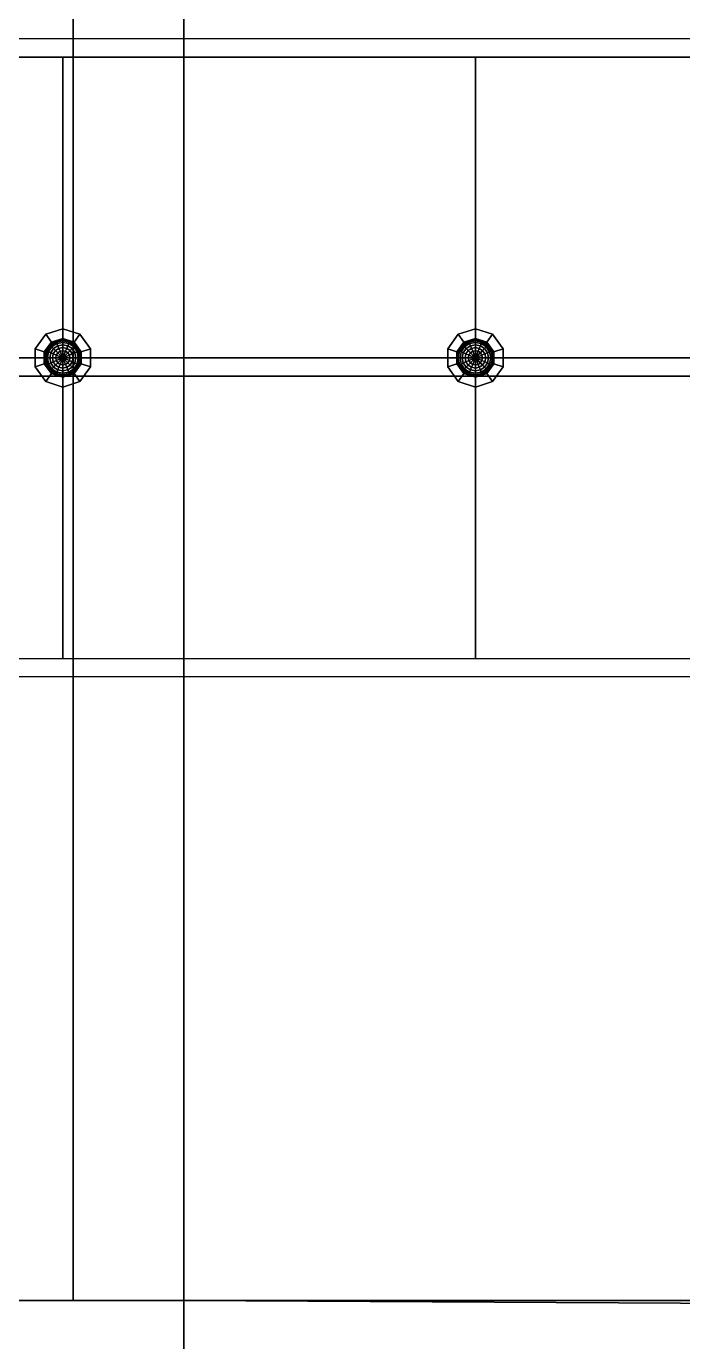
# Model space of a CAD drawing. Header units: millimetres. Extents: x 116.8 to 135.8, y -35.1 to -13.1.
# Drawn here: x 123.717 to 125.492, y -23.251 to -19.694 of the extents above; entities that cross this region are included whole.
import ezdxf

# ---------------------------------------------------------------- set-up
doc = ezdxf.new("R2010")
doc.units = ezdxf.units.MM
for name, color, linetype in [('controsoffitto', 41, 'Continuous'), ('copertura', 252, 'Continuous'), ('cromato', 251, 'Continuous'), ('lampada', 2, 'Continuous'), ('pavimento', 253, 'Continuous'), ('soffitto', 41, 'Continuous')]:
    doc.layers.add(name, color=color, linetype=linetype)

msp = doc.modelspace()

# ---------------------------------------------------------------- linework, layer by layer
at = {"layer": 'controsoffitto'}
for points in [[(122.6496, -19.7281, 5.7), (122.6996, -19.7781, 5.6), (127.1627, -19.7781, 5.6), (127.2127, -19.7281, 5.7)], [(123.8154, -19.7781, 5.6), (122.6996, -19.7781, 5.6), (122.6996, -20.5907, 5.6), (123.8154, -20.5907, 5.6)], [(124.9312, -19.7781, 5.6), (123.8154, -19.7781, 5.6), (123.8154, -20.5907, 5.6), (124.9312, -20.5907, 5.6)], [(126.0469, -19.7781, 5.6), (124.9312, -19.7781, 5.6), (124.9312, -20.5907, 5.6), (126.0469, -20.5907, 5.6)], [(123.8154, -20.5907, 5.6), (122.6996, -20.5907, 5.6), (122.6996, -21.4034, 5.6), (123.8154, -21.4034, 5.6)], [(124.9312, -20.5907, 5.6), (123.8154, -20.5907, 5.6), (123.8154, -21.4034, 5.6), (124.9312, -21.4034, 5.6)], [(126.0469, -20.5907, 5.6), (124.9312, -20.5907, 5.6), (124.9312, -21.4034, 5.6), (126.0469, -21.4034, 5.6)], [(122.6496, -21.4534, 5.7), (122.6996, -21.4034, 5.6), (127.1627, -21.4034, 5.6), (127.2127, -21.4534, 5.7)]]:
    msp.add_3dface(points, dxfattribs=at)
at = {"layer": 'copertura'}
for points in [[(128.543, -20.6399, 6.3), (123.693, -20.6399, 6.3), (123.693, -18.1399, 6.3), (128.543, -18.1399, 6.3)], [(128.543, -23.1399, 6.3), (123.693, -23.1399, 6.3), (123.693, -20.6399, 6.3), (128.543, -20.6399, 6.3)], [(123.843, -23.1399, 5.7), (119.143, -23.1399, 5.7), (118.843, -23.1399, 6.3), (123.693, -23.1399, 6.3)], [(126.343, -25.6399, 6.3), (118.843, -25.6399, 6.3), (118.843, -23.1399, 6.3), (126.343, -23.1399, 6.3)], [(118.843, -23.1399, 5.7), (126.343, -23.1399, 5.7), (126.343, -23.1399, 6.3), (118.843, -23.1399, 6.3)], [(128.543, -23.1399, 5.7), (123.843, -23.1399, 5.7), (123.693, -23.1399, 6.3), (128.543, -23.1399, 6.3)]]:
    msp.add_3dface(points, dxfattribs=at)
at = {"layer": 'cromato'}
for points in [[(123.8154, -20.5382, 5.6), (123.8154, -20.5119, 5.6), (123.7691, -20.527, 5.6), (123.7845, -20.5482, 5.6)], [(123.7845, -20.5482, 5.575), (123.7691, -20.527, 5.575), (123.8154, -20.5119, 5.575), (123.8154, -20.5382, 5.575)], [(123.7691, -20.527, 5.6), (123.8154, -20.5119, 5.6), (123.8154, -20.5119, 5.575), (123.7691, -20.527, 5.575)], [(123.8463, -20.5482, 5.6), (123.8618, -20.527, 5.6), (123.8154, -20.5119, 5.6), (123.8154, -20.5382, 5.6)], [(123.8154, -20.5382, 5.575), (123.8154, -20.5119, 5.575), (123.8618, -20.527, 5.575), (123.8463, -20.5482, 5.575)], [(123.8154, -20.5119, 5.6), (123.8618, -20.527, 5.6), (123.8618, -20.527, 5.575), (123.8154, -20.5119, 5.575)], [(123.8154, -20.5119, 5.6), (123.8154, -20.5382, 5.6), (123.8154, -20.5382, 5.575), (123.8154, -20.5119, 5.575)], [(124.9312, -20.5382, 5.6), (124.9312, -20.5119, 5.6), (124.8848, -20.527, 5.6), (124.9003, -20.5482, 5.6)], [(124.9003, -20.5482, 5.575), (124.8848, -20.527, 5.575), (124.9312, -20.5119, 5.575), (124.9312, -20.5382, 5.575)], [(124.8848, -20.527, 5.6), (124.9312, -20.5119, 5.6), (124.9312, -20.5119, 5.575), (124.8848, -20.527, 5.575)], [(124.9621, -20.5482, 5.6), (124.9775, -20.527, 5.6), (124.9312, -20.5119, 5.6), (124.9312, -20.5382, 5.6)], [(124.9312, -20.5382, 5.575), (124.9312, -20.5119, 5.575), (124.9775, -20.527, 5.575), (124.9621, -20.5482, 5.575)], [(124.9312, -20.5119, 5.6), (124.9775, -20.527, 5.6), (124.9775, -20.527, 5.575), (124.9312, -20.5119, 5.575)], [(124.9312, -20.5119, 5.6), (124.9312, -20.5382, 5.6), (124.9312, -20.5382, 5.575), (124.9312, -20.5119, 5.575)], [(123.7845, -20.5482, 5.6), (123.7691, -20.527, 5.6), (123.7404, -20.5664, 5.6), (123.7654, -20.5745, 5.6)], [(123.7654, -20.5745, 5.575), (123.7404, -20.5664, 5.575), (123.7691, -20.527, 5.575), (123.7845, -20.5482, 5.575)], [(123.7404, -20.5664, 5.6), (123.7691, -20.527, 5.6), (123.7691, -20.527, 5.575), (123.7404, -20.5664, 5.575)], [(123.7845, -20.5482, 5.575), (123.7654, -20.5745, 5.575), (123.7654, -20.5745, 5.6), (123.7845, -20.5482, 5.6)], [(123.7691, -20.527, 5.6), (123.7845, -20.5482, 5.6), (123.7845, -20.5482, 5.575), (123.7691, -20.527, 5.575)], [(123.8154, -20.5382, 5.575), (123.7845, -20.5482, 5.575), (123.7845, -20.5482, 5.6), (123.8154, -20.5382, 5.6)], [(123.8463, -20.5482, 5.575), (123.8154, -20.5382, 5.575), (123.8154, -20.5382, 5.6), (123.8463, -20.5482, 5.6)], [(123.8654, -20.5745, 5.6), (123.8904, -20.5664, 5.6), (123.8618, -20.527, 5.6), (123.8463, -20.5482, 5.6)], [(123.8463, -20.5482, 5.575), (123.8618, -20.527, 5.575), (123.8904, -20.5664, 5.575), (123.8654, -20.5745, 5.575)], [(123.8463, -20.5482, 5.6), (123.8618, -20.527, 5.6), (123.8618, -20.527, 5.575), (123.8463, -20.5482, 5.575)], [(123.8654, -20.5745, 5.575), (123.8463, -20.5482, 5.575), (123.8463, -20.5482, 5.6), (123.8654, -20.5745, 5.6)], [(123.8618, -20.527, 5.6), (123.8904, -20.5664, 5.6), (123.8904, -20.5664, 5.575), (123.8618, -20.527, 5.575)], [(124.9003, -20.5482, 5.6), (124.8848, -20.527, 5.6), (124.8562, -20.5664, 5.6), (124.8812, -20.5745, 5.6)], [(124.8812, -20.5745, 5.575), (124.8562, -20.5664, 5.575), (124.8848, -20.527, 5.575), (124.9003, -20.5482, 5.575)], [(124.8562, -20.5664, 5.6), (124.8848, -20.527, 5.6), (124.8848, -20.527, 5.575), (124.8562, -20.5664, 5.575)], [(124.9003, -20.5482, 5.575), (124.8812, -20.5745, 5.575), (124.8812, -20.5745, 5.6), (124.9003, -20.5482, 5.6)], [(124.8848, -20.527, 5.6), (124.9003, -20.5482, 5.6), (124.9003, -20.5482, 5.575), (124.8848, -20.527, 5.575)], [(124.9312, -20.5382, 5.575), (124.9003, -20.5482, 5.575), (124.9003, -20.5482, 5.6), (124.9312, -20.5382, 5.6)], [(124.9621, -20.5482, 5.575), (124.9312, -20.5382, 5.575), (124.9312, -20.5382, 5.6), (124.9621, -20.5482, 5.6)], [(124.9812, -20.5745, 5.6), (125.0062, -20.5664, 5.6), (124.9775, -20.527, 5.6), (124.9621, -20.5482, 5.6)], [(124.9621, -20.5482, 5.575), (124.9775, -20.527, 5.575), (125.0062, -20.5664, 5.575), (124.9812, -20.5745, 5.575)], [(124.9621, -20.5482, 5.6), (124.9775, -20.527, 5.6), (124.9775, -20.527, 5.575), (124.9621, -20.5482, 5.575)], [(124.9812, -20.5745, 5.575), (124.9621, -20.5482, 5.575), (124.9621, -20.5482, 5.6), (124.9812, -20.5745, 5.6)], [(124.9775, -20.527, 5.6), (125.0062, -20.5664, 5.6), (125.0062, -20.5664, 5.575), (124.9775, -20.527, 5.575)], [(123.7654, -20.607, 5.6), (123.7404, -20.6151, 5.6), (123.7404, -20.5664, 5.6), (123.7654, -20.5745, 5.6)], [(123.7654, -20.5745, 5.575), (123.7404, -20.5664, 5.575), (123.7404, -20.6151, 5.575), (123.7654, -20.607, 5.575)], [(123.7654, -20.5745, 5.6), (123.7404, -20.5664, 5.6), (123.7404, -20.5664, 5.575), (123.7654, -20.5745, 5.575)], [(123.7404, -20.5664, 5.6), (123.7404, -20.6151, 5.6), (123.7404, -20.6151, 5.575), (123.7404, -20.5664, 5.575)], [(123.7654, -20.607, 5.575), (123.7654, -20.5745, 5.575), (123.7654, -20.5745, 5.6), (123.7654, -20.607, 5.6)], [(123.8654, -20.607, 5.6), (123.8904, -20.6151, 5.6), (123.8904, -20.5664, 5.6), (123.8654, -20.5745, 5.6)], [(123.8654, -20.5745, 5.575), (123.8904, -20.5664, 5.575), (123.8904, -20.6151, 5.575), (123.8654, -20.607, 5.575)], [(123.8904, -20.5664, 5.6), (123.8654, -20.5745, 5.6), (123.8654, -20.5745, 5.575), (123.8904, -20.5664, 5.575)], [(123.8654, -20.607, 5.575), (123.8654, -20.5745, 5.575), (123.8654, -20.5745, 5.6), (123.8654, -20.607, 5.6)], [(123.8904, -20.5664, 5.6), (123.8904, -20.6151, 5.6), (123.8904, -20.6151, 5.575), (123.8904, -20.5664, 5.575)], [(124.8812, -20.607, 5.6), (124.8562, -20.6151, 5.6), (124.8562, -20.5664, 5.6), (124.8812, -20.5745, 5.6)], [(124.8812, -20.5745, 5.575), (124.8562, -20.5664, 5.575), (124.8562, -20.6151, 5.575), (124.8812, -20.607, 5.575)], [(124.8812, -20.5745, 5.6), (124.8562, -20.5664, 5.6), (124.8562, -20.5664, 5.575), (124.8812, -20.5745, 5.575)], [(124.8562, -20.5664, 5.6), (124.8562, -20.6151, 5.6), (124.8562, -20.6151, 5.575), (124.8562, -20.5664, 5.575)], [(124.8812, -20.607, 5.575), (124.8812, -20.5745, 5.575), (124.8812, -20.5745, 5.6), (124.8812, -20.607, 5.6)], [(124.9812, -20.607, 5.6), (125.0062, -20.6151, 5.6), (125.0062, -20.5664, 5.6), (124.9812, -20.5745, 5.6)], [(124.9812, -20.5745, 5.575), (125.0062, -20.5664, 5.575), (125.0062, -20.6151, 5.575), (124.9812, -20.607, 5.575)], [(125.0062, -20.5664, 5.6), (124.9812, -20.5745, 5.6), (124.9812, -20.5745, 5.575), (125.0062, -20.5664, 5.575)], [(124.9812, -20.607, 5.575), (124.9812, -20.5745, 5.575), (124.9812, -20.5745, 5.6), (124.9812, -20.607, 5.6)], [(125.0062, -20.5664, 5.6), (125.0062, -20.6151, 5.6), (125.0062, -20.6151, 5.575), (125.0062, -20.5664, 5.575)], [(123.7845, -20.6333, 5.6), (123.7691, -20.6546, 5.6), (123.7404, -20.6151, 5.6), (123.7654, -20.607, 5.6)], [(123.7654, -20.607, 5.575), (123.7404, -20.6151, 5.575), (123.7691, -20.6546, 5.575), (123.7845, -20.6333, 5.575)], [(123.7654, -20.607, 5.6), (123.7404, -20.6151, 5.6), (123.7404, -20.6151, 5.575), (123.7654, -20.607, 5.575)], [(123.7404, -20.6151, 5.6), (123.7691, -20.6546, 5.6), (123.7691, -20.6546, 5.575), (123.7404, -20.6151, 5.575)], [(123.7845, -20.6333, 5.575), (123.7654, -20.607, 5.575), (123.7654, -20.607, 5.6), (123.7845, -20.6333, 5.6)], [(123.8654, -20.607, 5.6), (123.8904, -20.6151, 5.6), (123.8618, -20.6546, 5.6), (123.8463, -20.6333, 5.6)], [(123.8463, -20.6333, 5.575), (123.8618, -20.6546, 5.575), (123.8904, -20.6151, 5.575), (123.8654, -20.607, 5.575)], [(123.8654, -20.607, 5.575), (123.8463, -20.6333, 5.575), (123.8463, -20.6333, 5.6), (123.8654, -20.607, 5.6)], [(123.8618, -20.6546, 5.6), (123.8904, -20.6151, 5.6), (123.8904, -20.6151, 5.575), (123.8618, -20.6546, 5.575)], [(123.8904, -20.6151, 5.6), (123.8654, -20.607, 5.6), (123.8654, -20.607, 5.575), (123.8904, -20.6151, 5.575)], [(124.9003, -20.6333, 5.6), (124.8848, -20.6546, 5.6), (124.8562, -20.6151, 5.6), (124.8812, -20.607, 5.6)], [(124.8812, -20.607, 5.575), (124.8562, -20.6151, 5.575), (124.8848, -20.6546, 5.575), (124.9003, -20.6333, 5.575)], [(124.8812, -20.607, 5.6), (124.8562, -20.6151, 5.6), (124.8562, -20.6151, 5.575), (124.8812, -20.607, 5.575)], [(124.8562, -20.6151, 5.6), (124.8848, -20.6546, 5.6), (124.8848, -20.6546, 5.575), (124.8562, -20.6151, 5.575)], [(124.9003, -20.6333, 5.575), (124.8812, -20.607, 5.575), (124.8812, -20.607, 5.6), (124.9003, -20.6333, 5.6)], [(124.9812, -20.607, 5.6), (125.0062, -20.6151, 5.6), (124.9775, -20.6546, 5.6), (124.9621, -20.6333, 5.6)], [(124.9621, -20.6333, 5.575), (124.9775, -20.6546, 5.575), (125.0062, -20.6151, 5.575), (124.9812, -20.607, 5.575)], [(124.9812, -20.607, 5.575), (124.9621, -20.6333, 5.575), (124.9621, -20.6333, 5.6), (124.9812, -20.607, 5.6)], [(124.9775, -20.6546, 5.6), (125.0062, -20.6151, 5.6), (125.0062, -20.6151, 5.575), (124.9775, -20.6546, 5.575)], [(125.0062, -20.6151, 5.6), (124.9812, -20.607, 5.6), (124.9812, -20.607, 5.575), (125.0062, -20.6151, 5.575)], [(123.8154, -20.6434, 5.6), (123.8154, -20.6696, 5.6), (123.7691, -20.6546, 5.6), (123.7845, -20.6333, 5.6)], [(123.7845, -20.6333, 5.575), (123.7691, -20.6546, 5.575), (123.8154, -20.6696, 5.575), (123.8154, -20.6434, 5.575)], [(123.7845, -20.6333, 5.6), (123.7691, -20.6546, 5.6), (123.7691, -20.6546, 5.575), (123.7845, -20.6333, 5.575)], [(123.7691, -20.6546, 5.6), (123.8154, -20.6696, 5.6), (123.8154, -20.6696, 5.575), (123.7691, -20.6546, 5.575)], [(123.8154, -20.6434, 5.575), (123.7845, -20.6333, 5.575), (123.7845, -20.6333, 5.6), (123.8154, -20.6434, 5.6)], [(123.8463, -20.6333, 5.6), (123.8618, -20.6546, 5.6), (123.8154, -20.6696, 5.6), (123.8154, -20.6434, 5.6)], [(123.8154, -20.6434, 5.575), (123.8154, -20.6696, 5.575), (123.8618, -20.6546, 5.575), (123.8463, -20.6333, 5.575)], [(123.8463, -20.6333, 5.575), (123.8154, -20.6434, 5.575), (123.8154, -20.6434, 5.6), (123.8463, -20.6333, 5.6)], [(123.8154, -20.6696, 5.6), (123.8154, -20.6434, 5.6), (123.8154, -20.6434, 5.575), (123.8154, -20.6696, 5.575)], [(123.8154, -20.6434, 5.6), (123.8154, -20.6696, 5.6), (123.8154, -20.6696, 5.575), (123.8154, -20.6434, 5.575)], [(123.8154, -20.6696, 5.6), (123.8618, -20.6546, 5.6), (123.8618, -20.6546, 5.575), (123.8154, -20.6696, 5.575)], [(123.8463, -20.6333, 5.6), (123.8618, -20.6546, 5.6), (123.8618, -20.6546, 5.575), (123.8463, -20.6333, 5.575)], [(124.9312, -20.6434, 5.6), (124.9312, -20.6696, 5.6), (124.8848, -20.6546, 5.6), (124.9003, -20.6333, 5.6)], [(124.9003, -20.6333, 5.575), (124.8848, -20.6546, 5.575), (124.9312, -20.6696, 5.575), (124.9312, -20.6434, 5.575)], [(124.9003, -20.6333, 5.6), (124.8848, -20.6546, 5.6), (124.8848, -20.6546, 5.575), (124.9003, -20.6333, 5.575)], [(124.8848, -20.6546, 5.6), (124.9312, -20.6696, 5.6), (124.9312, -20.6696, 5.575), (124.8848, -20.6546, 5.575)], [(124.9312, -20.6434, 5.575), (124.9003, -20.6333, 5.575), (124.9003, -20.6333, 5.6), (124.9312, -20.6434, 5.6)], [(124.9621, -20.6333, 5.6), (124.9775, -20.6546, 5.6), (124.9312, -20.6696, 5.6), (124.9312, -20.6434, 5.6)], [(124.9312, -20.6434, 5.575), (124.9312, -20.6696, 5.575), (124.9775, -20.6546, 5.575), (124.9621, -20.6333, 5.575)], [(124.9621, -20.6333, 5.575), (124.9312, -20.6434, 5.575), (124.9312, -20.6434, 5.6), (124.9621, -20.6333, 5.6)], [(124.9312, -20.6434, 5.6), (124.9312, -20.6696, 5.6), (124.9312, -20.6696, 5.575), (124.9312, -20.6434, 5.575)], [(124.9312, -20.6696, 5.6), (124.9775, -20.6546, 5.6), (124.9775, -20.6546, 5.575), (124.9312, -20.6696, 5.575)], [(124.9621, -20.6333, 5.6), (124.9775, -20.6546, 5.6), (124.9775, -20.6546, 5.575), (124.9621, -20.6333, 5.575)]]:
    msp.add_3dface(points, dxfattribs=at)
at = {"layer": 'lampada'}
for points in [[(123.7701, -20.572, 5.5652), (123.7807, -20.5561, 5.5652), (123.7801, -20.5554, 5.575), (123.7692, -20.5716, 5.575)], [(123.7727, -20.5731, 5.5559), (123.7827, -20.5581, 5.5559), (123.7807, -20.5561, 5.5652), (123.7701, -20.572, 5.5652)], [(123.777, -20.5749, 5.5472), (123.786, -20.5614, 5.5472), (123.7827, -20.5581, 5.5559), (123.7727, -20.5731, 5.5559)], [(123.7807, -20.5561, 5.5652), (123.7966, -20.5455, 5.5652), (123.7963, -20.5446, 5.575), (123.7801, -20.5554, 5.575)], [(123.7827, -20.5581, 5.5559), (123.7977, -20.5481, 5.5559), (123.7966, -20.5455, 5.5652), (123.7807, -20.5561, 5.5652)], [(123.786, -20.5614, 5.5472), (123.7995, -20.5524, 5.5472), (123.7977, -20.5481, 5.5559), (123.7827, -20.5581, 5.5559)], [(123.7904, -20.5658, 5.5396), (123.8019, -20.5581, 5.5396), (123.7995, -20.5524, 5.5472), (123.786, -20.5614, 5.5472)], [(123.7958, -20.5711, 5.5334), (123.8048, -20.5651, 5.5334), (123.8019, -20.5581, 5.5396), (123.7904, -20.5658, 5.5396)], [(123.7966, -20.5455, 5.5652), (123.8154, -20.5417, 5.5652), (123.8154, -20.5408, 5.575), (123.7963, -20.5446, 5.575)], [(123.7977, -20.5481, 5.5559), (123.8154, -20.5446, 5.5559), (123.8154, -20.5417, 5.5652), (123.7966, -20.5455, 5.5652)], [(123.7995, -20.5524, 5.5472), (123.8154, -20.5492, 5.5472), (123.8154, -20.5446, 5.5559), (123.7977, -20.5481, 5.5559)], [(123.8019, -20.5581, 5.5396), (123.8154, -20.5554, 5.5396), (123.8154, -20.5492, 5.5472), (123.7995, -20.5524, 5.5472)], [(123.8048, -20.5651, 5.5334), (123.8154, -20.563, 5.5334), (123.8154, -20.5554, 5.5396), (123.8019, -20.5581, 5.5396)], [(123.8154, -20.5417, 5.5652), (123.8342, -20.5455, 5.5652), (123.8345, -20.5446, 5.575), (123.8154, -20.5408, 5.575)], [(123.8154, -20.5446, 5.5559), (123.8331, -20.5481, 5.5559), (123.8342, -20.5455, 5.5652), (123.8154, -20.5417, 5.5652)], [(123.8154, -20.5492, 5.5472), (123.8313, -20.5524, 5.5472), (123.8331, -20.5481, 5.5559), (123.8154, -20.5446, 5.5559)], [(123.8154, -20.5554, 5.5396), (123.8289, -20.5581, 5.5396), (123.8313, -20.5524, 5.5472), (123.8154, -20.5492, 5.5472)], [(123.8154, -20.563, 5.5334), (123.826, -20.5651, 5.5334), (123.8289, -20.5581, 5.5396), (123.8154, -20.5554, 5.5396)], [(123.826, -20.5651, 5.5334), (123.8351, -20.5711, 5.5334), (123.8404, -20.5658, 5.5396), (123.8289, -20.5581, 5.5396)], [(123.8289, -20.5581, 5.5396), (123.8404, -20.5658, 5.5396), (123.8448, -20.5614, 5.5472), (123.8313, -20.5524, 5.5472)], [(123.8313, -20.5524, 5.5472), (123.8448, -20.5614, 5.5472), (123.8481, -20.5581, 5.5559), (123.8331, -20.5481, 5.5559)], [(123.8331, -20.5481, 5.5559), (123.8481, -20.5581, 5.5559), (123.8501, -20.5561, 5.5652), (123.8342, -20.5455, 5.5652)], [(123.8342, -20.5455, 5.5652), (123.8501, -20.5561, 5.5652), (123.8508, -20.5554, 5.575), (123.8345, -20.5446, 5.575)], [(123.8448, -20.5614, 5.5472), (123.8538, -20.5749, 5.5472), (123.8581, -20.5731, 5.5559), (123.8481, -20.5581, 5.5559)], [(123.8481, -20.5581, 5.5559), (123.8581, -20.5731, 5.5559), (123.8607, -20.572, 5.5652), (123.8501, -20.5561, 5.5652)], [(123.8501, -20.5561, 5.5652), (123.8607, -20.572, 5.5652), (123.8616, -20.5716, 5.575), (123.8508, -20.5554, 5.575)], [(124.8859, -20.572, 5.5652), (124.8965, -20.5561, 5.5652), (124.8958, -20.5554, 5.575), (124.885, -20.5716, 5.575)], [(124.8885, -20.5731, 5.5559), (124.8985, -20.5581, 5.5559), (124.8965, -20.5561, 5.5652), (124.8859, -20.572, 5.5652)], [(124.8928, -20.5749, 5.5472), (124.9018, -20.5614, 5.5472), (124.8985, -20.5581, 5.5559), (124.8885, -20.5731, 5.5559)], [(124.8965, -20.5561, 5.5652), (124.9124, -20.5455, 5.5652), (124.912, -20.5446, 5.575), (124.8958, -20.5554, 5.575)], [(124.8985, -20.5581, 5.5559), (124.9135, -20.5481, 5.5559), (124.9124, -20.5455, 5.5652), (124.8965, -20.5561, 5.5652)], [(124.9018, -20.5614, 5.5472), (124.9153, -20.5524, 5.5472), (124.9135, -20.5481, 5.5559), (124.8985, -20.5581, 5.5559)], [(124.9062, -20.5658, 5.5396), (124.9177, -20.5581, 5.5396), (124.9153, -20.5524, 5.5472), (124.9018, -20.5614, 5.5472)], [(124.9115, -20.5711, 5.5334), (124.9206, -20.5651, 5.5334), (124.9177, -20.5581, 5.5396), (124.9062, -20.5658, 5.5396)], [(124.9124, -20.5455, 5.5652), (124.9312, -20.5417, 5.5652), (124.9312, -20.5408, 5.575), (124.912, -20.5446, 5.575)], [(124.9135, -20.5481, 5.5559), (124.9312, -20.5446, 5.5559), (124.9312, -20.5417, 5.5652), (124.9124, -20.5455, 5.5652)], [(124.9153, -20.5524, 5.5472), (124.9312, -20.5492, 5.5472), (124.9312, -20.5446, 5.5559), (124.9135, -20.5481, 5.5559)], [(124.9177, -20.5581, 5.5396), (124.9312, -20.5554, 5.5396), (124.9312, -20.5492, 5.5472), (124.9153, -20.5524, 5.5472)], [(124.9206, -20.5651, 5.5334), (124.9312, -20.563, 5.5334), (124.9312, -20.5554, 5.5396), (124.9177, -20.5581, 5.5396)], [(124.9312, -20.5417, 5.5652), (124.9499, -20.5455, 5.5652), (124.9503, -20.5446, 5.575), (124.9312, -20.5408, 5.575)], [(124.9312, -20.5446, 5.5559), (124.9489, -20.5481, 5.5559), (124.9499, -20.5455, 5.5652), (124.9312, -20.5417, 5.5652)], [(124.9312, -20.5492, 5.5472), (124.9471, -20.5524, 5.5472), (124.9489, -20.5481, 5.5559), (124.9312, -20.5446, 5.5559)], [(124.9312, -20.5554, 5.5396), (124.9447, -20.5581, 5.5396), (124.9471, -20.5524, 5.5472), (124.9312, -20.5492, 5.5472)], [(124.9312, -20.563, 5.5334), (124.9418, -20.5651, 5.5334), (124.9447, -20.5581, 5.5396), (124.9312, -20.5554, 5.5396)], [(124.9418, -20.5651, 5.5334), (124.9508, -20.5711, 5.5334), (124.9562, -20.5658, 5.5396), (124.9447, -20.5581, 5.5396)], [(124.9447, -20.5581, 5.5396), (124.9562, -20.5658, 5.5396), (124.9606, -20.5614, 5.5472), (124.9471, -20.5524, 5.5472)], [(124.9471, -20.5524, 5.5472), (124.9606, -20.5614, 5.5472), (124.9638, -20.5581, 5.5559), (124.9489, -20.5481, 5.5559)], [(124.9489, -20.5481, 5.5559), (124.9638, -20.5581, 5.5559), (124.9659, -20.5561, 5.5652), (124.9499, -20.5455, 5.5652)], [(124.9499, -20.5455, 5.5652), (124.9659, -20.5561, 5.5652), (124.9665, -20.5554, 5.575), (124.9503, -20.5446, 5.575)], [(124.9606, -20.5614, 5.5472), (124.9696, -20.5749, 5.5472), (124.9739, -20.5731, 5.5559), (124.9638, -20.5581, 5.5559)], [(124.9638, -20.5581, 5.5559), (124.9739, -20.5731, 5.5559), (124.9765, -20.572, 5.5652), (124.9659, -20.5561, 5.5652)], [(124.9659, -20.5561, 5.5652), (124.9765, -20.572, 5.5652), (124.9774, -20.5716, 5.575), (124.9665, -20.5554, 5.575)], [(123.7664, -20.5908, 5.5652), (123.7701, -20.572, 5.5652), (123.7692, -20.5716, 5.575), (123.7654, -20.5908, 5.575)], [(123.7701, -20.6095, 5.5652), (123.7664, -20.5908, 5.5652), (123.7654, -20.5908, 5.575), (123.7692, -20.6099, 5.575)], [(123.7692, -20.5908, 5.5559), (123.7727, -20.5731, 5.5559), (123.7701, -20.572, 5.5652), (123.7664, -20.5908, 5.5652)], [(123.7727, -20.6085, 5.5559), (123.7692, -20.5908, 5.5559), (123.7664, -20.5908, 5.5652), (123.7701, -20.6095, 5.5652)], [(123.7738, -20.5908, 5.5472), (123.777, -20.5749, 5.5472), (123.7727, -20.5731, 5.5559), (123.7692, -20.5908, 5.5559)], [(123.777, -20.6067, 5.5472), (123.7738, -20.5908, 5.5472), (123.7692, -20.5908, 5.5559), (123.7727, -20.6085, 5.5559)], [(123.7801, -20.5908, 5.5396), (123.7827, -20.5772, 5.5396), (123.777, -20.5749, 5.5472), (123.7738, -20.5908, 5.5472)], [(123.7827, -20.6043, 5.5396), (123.7801, -20.5908, 5.5396), (123.7738, -20.5908, 5.5472), (123.777, -20.6067, 5.5472)], [(123.7827, -20.5772, 5.5396), (123.7904, -20.5658, 5.5396), (123.786, -20.5614, 5.5472), (123.777, -20.5749, 5.5472)], [(123.7876, -20.5908, 5.5334), (123.7897, -20.5801, 5.5334), (123.7827, -20.5772, 5.5396), (123.7801, -20.5908, 5.5396)], [(123.7897, -20.6014, 5.5334), (123.7876, -20.5908, 5.5334), (123.7801, -20.5908, 5.5396), (123.7827, -20.6043, 5.5396)], [(123.7897, -20.5801, 5.5334), (123.7958, -20.5711, 5.5334), (123.7904, -20.5658, 5.5396), (123.7827, -20.5772, 5.5396)], [(123.7963, -20.5908, 5.5288), (123.7977, -20.5835, 5.5288), (123.7897, -20.5801, 5.5334), (123.7876, -20.5908, 5.5334)], [(123.7977, -20.5981, 5.5288), (123.7963, -20.5908, 5.5288), (123.7876, -20.5908, 5.5334), (123.7897, -20.6014, 5.5334)], [(123.7977, -20.5835, 5.5288), (123.8019, -20.5772, 5.5288), (123.7958, -20.5711, 5.5334), (123.7897, -20.5801, 5.5334)], [(123.8019, -20.5772, 5.5288), (123.8081, -20.5731, 5.5288), (123.8048, -20.5651, 5.5334), (123.7958, -20.5711, 5.5334)], [(123.8057, -20.5908, 5.526), (123.8064, -20.587, 5.526), (123.7977, -20.5835, 5.5288), (123.7963, -20.5908, 5.5288)], [(123.8064, -20.5945, 5.526), (123.8057, -20.5908, 5.526), (123.7963, -20.5908, 5.5288), (123.7977, -20.5981, 5.5288)], [(123.8064, -20.587, 5.526), (123.8085, -20.5839, 5.526), (123.8019, -20.5772, 5.5288), (123.7977, -20.5835, 5.5288)], [(123.8085, -20.5977, 5.526), (123.8064, -20.5945, 5.526), (123.7977, -20.5981, 5.5288), (123.8019, -20.6043, 5.5288)], [(123.8085, -20.5839, 5.526), (123.8117, -20.5818, 5.526), (123.8081, -20.5731, 5.5288), (123.8019, -20.5772, 5.5288)], [(123.8081, -20.5731, 5.5288), (123.8154, -20.5716, 5.5288), (123.8154, -20.563, 5.5334), (123.8048, -20.5651, 5.5334)], [(123.8154, -20.5908, 5.525), (123.8154, -20.5908, 5.525), (123.8064, -20.587, 5.526), (123.8057, -20.5908, 5.526)], [(123.8154, -20.5908, 5.525), (123.8154, -20.5908, 5.525), (123.8057, -20.5908, 5.526), (123.8064, -20.5945, 5.526)], [(123.8154, -20.5908, 5.525), (123.8154, -20.5908, 5.525), (123.8085, -20.5839, 5.526), (123.8064, -20.587, 5.526)], [(123.8154, -20.5908, 5.525), (123.8154, -20.5908, 5.525), (123.8064, -20.5945, 5.526), (123.8085, -20.5977, 5.526)], [(123.8117, -20.5818, 5.526), (123.8154, -20.581, 5.526), (123.8154, -20.5716, 5.5288), (123.8081, -20.5731, 5.5288)], [(123.8154, -20.5908, 5.525), (123.8154, -20.5908, 5.525), (123.8117, -20.5818, 5.526), (123.8085, -20.5839, 5.526)], [(123.8154, -20.5908, 5.525), (123.8154, -20.5908, 5.525), (123.8085, -20.5977, 5.526), (123.8117, -20.5998, 5.526)], [(123.8154, -20.5908, 5.525), (123.8154, -20.5908, 5.525), (123.8154, -20.581, 5.526), (123.8117, -20.5818, 5.526)], [(123.8154, -20.5908, 5.525), (123.8154, -20.5908, 5.525), (123.8117, -20.5998, 5.526), (123.8154, -20.6005, 5.526)], [(123.8154, -20.5716, 5.5288), (123.8227, -20.5731, 5.5288), (123.826, -20.5651, 5.5334), (123.8154, -20.563, 5.5334)], [(123.8154, -20.581, 5.526), (123.8191, -20.5818, 5.526), (123.8227, -20.5731, 5.5288), (123.8154, -20.5716, 5.5288)], [(123.8154, -20.5908, 5.525), (123.8154, -20.5908, 5.525), (123.8191, -20.5818, 5.526), (123.8154, -20.581, 5.526)], [(123.8154, -20.5908, 5.525), (123.8154, -20.5908, 5.525), (123.8223, -20.5839, 5.526), (123.8191, -20.5818, 5.526)], [(123.8154, -20.5908, 5.525), (123.8154, -20.5908, 5.525), (123.8244, -20.587, 5.526), (123.8223, -20.5839, 5.526)], [(123.8154, -20.5908, 5.525), (123.8154, -20.5908, 5.525), (123.8252, -20.5908, 5.526), (123.8244, -20.587, 5.526)], [(123.8154, -20.5908, 5.525), (123.8154, -20.5908, 5.525), (123.8244, -20.5945, 5.526), (123.8252, -20.5908, 5.526)], [(123.8154, -20.5908, 5.525), (123.8154, -20.5908, 5.525), (123.8223, -20.5977, 5.526), (123.8244, -20.5945, 5.526)], [(123.8154, -20.5908, 5.525), (123.8154, -20.5908, 5.525), (123.8191, -20.5998, 5.526), (123.8223, -20.5977, 5.526)], [(123.8154, -20.5908, 5.525), (123.8154, -20.5908, 5.525), (123.8154, -20.6005, 5.526), (123.8191, -20.5998, 5.526)], [(123.8191, -20.5818, 5.526), (123.8223, -20.5839, 5.526), (123.8289, -20.5772, 5.5288), (123.8227, -20.5731, 5.5288)], [(123.8223, -20.5839, 5.526), (123.8244, -20.587, 5.526), (123.8331, -20.5835, 5.5288), (123.8289, -20.5772, 5.5288)], [(123.8244, -20.5945, 5.526), (123.8223, -20.5977, 5.526), (123.8289, -20.6043, 5.5288), (123.8331, -20.5981, 5.5288)], [(123.8227, -20.5731, 5.5288), (123.8289, -20.5772, 5.5288), (123.8351, -20.5711, 5.5334), (123.826, -20.5651, 5.5334)], [(123.8244, -20.587, 5.526), (123.8252, -20.5908, 5.526), (123.8345, -20.5908, 5.5288), (123.8331, -20.5835, 5.5288)], [(123.8252, -20.5908, 5.526), (123.8244, -20.5945, 5.526), (123.8331, -20.5981, 5.5288), (123.8345, -20.5908, 5.5288)], [(123.8289, -20.5772, 5.5288), (123.8331, -20.5835, 5.5288), (123.8411, -20.5801, 5.5334), (123.8351, -20.5711, 5.5334)], [(123.8331, -20.5835, 5.5288), (123.8345, -20.5908, 5.5288), (123.8432, -20.5908, 5.5334), (123.8411, -20.5801, 5.5334)], [(123.8345, -20.5908, 5.5288), (123.8331, -20.5981, 5.5288), (123.8411, -20.6014, 5.5334), (123.8432, -20.5908, 5.5334)], [(123.8351, -20.5711, 5.5334), (123.8411, -20.5801, 5.5334), (123.8481, -20.5772, 5.5396), (123.8404, -20.5658, 5.5396)], [(123.8404, -20.5658, 5.5396), (123.8481, -20.5772, 5.5396), (123.8538, -20.5749, 5.5472), (123.8448, -20.5614, 5.5472)], [(123.8411, -20.5801, 5.5334), (123.8432, -20.5908, 5.5334), (123.8508, -20.5908, 5.5396), (123.8481, -20.5772, 5.5396)], [(123.8432, -20.5908, 5.5334), (123.8411, -20.6014, 5.5334), (123.8481, -20.6043, 5.5396), (123.8508, -20.5908, 5.5396)], [(123.8481, -20.5772, 5.5396), (123.8508, -20.5908, 5.5396), (123.857, -20.5908, 5.5472), (123.8538, -20.5749, 5.5472)], [(123.8508, -20.5908, 5.5396), (123.8481, -20.6043, 5.5396), (123.8538, -20.6067, 5.5472), (123.857, -20.5908, 5.5472)], [(123.8538, -20.5749, 5.5472), (123.857, -20.5908, 5.5472), (123.8616, -20.5908, 5.5559), (123.8581, -20.5731, 5.5559)], [(123.857, -20.5908, 5.5472), (123.8538, -20.6067, 5.5472), (123.8581, -20.6085, 5.5559), (123.8616, -20.5908, 5.5559)], [(123.8581, -20.5731, 5.5559), (123.8616, -20.5908, 5.5559), (123.8644, -20.5908, 5.5652), (123.8607, -20.572, 5.5652)], [(123.8616, -20.5908, 5.5559), (123.8581, -20.6085, 5.5559), (123.8607, -20.6095, 5.5652), (123.8644, -20.5908, 5.5652)], [(123.8607, -20.572, 5.5652), (123.8644, -20.5908, 5.5652), (123.8654, -20.5908, 5.575), (123.8616, -20.5716, 5.575)], [(123.8644, -20.5908, 5.5652), (123.8607, -20.6095, 5.5652), (123.8616, -20.6099, 5.575), (123.8654, -20.5908, 5.575)], [(124.8821, -20.5908, 5.5652), (124.8859, -20.572, 5.5652), (124.885, -20.5716, 5.575), (124.8812, -20.5908, 5.575)], [(124.8859, -20.6095, 5.5652), (124.8821, -20.5908, 5.5652), (124.8812, -20.5908, 5.575), (124.885, -20.6099, 5.575)], [(124.885, -20.5908, 5.5559), (124.8885, -20.5731, 5.5559), (124.8859, -20.572, 5.5652), (124.8821, -20.5908, 5.5652)], [(124.8885, -20.6085, 5.5559), (124.885, -20.5908, 5.5559), (124.8821, -20.5908, 5.5652), (124.8859, -20.6095, 5.5652)], [(124.8896, -20.5908, 5.5472), (124.8928, -20.5749, 5.5472), (124.8885, -20.5731, 5.5559), (124.885, -20.5908, 5.5559)], [(124.8928, -20.6067, 5.5472), (124.8896, -20.5908, 5.5472), (124.885, -20.5908, 5.5559), (124.8885, -20.6085, 5.5559)], [(124.8958, -20.5908, 5.5396), (124.8985, -20.5772, 5.5396), (124.8928, -20.5749, 5.5472), (124.8896, -20.5908, 5.5472)], [(124.8985, -20.6043, 5.5396), (124.8958, -20.5908, 5.5396), (124.8896, -20.5908, 5.5472), (124.8928, -20.6067, 5.5472)], [(124.8985, -20.5772, 5.5396), (124.9062, -20.5658, 5.5396), (124.9018, -20.5614, 5.5472), (124.8928, -20.5749, 5.5472)], [(124.9034, -20.5908, 5.5334), (124.9055, -20.5801, 5.5334), (124.8985, -20.5772, 5.5396), (124.8958, -20.5908, 5.5396)], [(124.9055, -20.6014, 5.5334), (124.9034, -20.5908, 5.5334), (124.8958, -20.5908, 5.5396), (124.8985, -20.6043, 5.5396)], [(124.9055, -20.5801, 5.5334), (124.9115, -20.5711, 5.5334), (124.9062, -20.5658, 5.5396), (124.8985, -20.5772, 5.5396)], [(124.912, -20.5908, 5.5288), (124.9135, -20.5835, 5.5288), (124.9055, -20.5801, 5.5334), (124.9034, -20.5908, 5.5334)], [(124.9135, -20.5981, 5.5288), (124.912, -20.5908, 5.5288), (124.9034, -20.5908, 5.5334), (124.9055, -20.6014, 5.5334)], [(124.9135, -20.5835, 5.5288), (124.9177, -20.5772, 5.5288), (124.9115, -20.5711, 5.5334), (124.9055, -20.5801, 5.5334)], [(124.9177, -20.5772, 5.5288), (124.9239, -20.5731, 5.5288), (124.9206, -20.5651, 5.5334), (124.9115, -20.5711, 5.5334)], [(124.9214, -20.5908, 5.526), (124.9222, -20.587, 5.526), (124.9135, -20.5835, 5.5288), (124.912, -20.5908, 5.5288)], [(124.9222, -20.5945, 5.526), (124.9214, -20.5908, 5.526), (124.912, -20.5908, 5.5288), (124.9135, -20.5981, 5.5288)], [(124.9222, -20.587, 5.526), (124.9243, -20.5839, 5.526), (124.9177, -20.5772, 5.5288), (124.9135, -20.5835, 5.5288)], [(124.9243, -20.5977, 5.526), (124.9222, -20.5945, 5.526), (124.9135, -20.5981, 5.5288), (124.9177, -20.6043, 5.5288)], [(124.9243, -20.5839, 5.526), (124.9274, -20.5818, 5.526), (124.9239, -20.5731, 5.5288), (124.9177, -20.5772, 5.5288)], [(124.9239, -20.5731, 5.5288), (124.9312, -20.5716, 5.5288), (124.9312, -20.563, 5.5334), (124.9206, -20.5651, 5.5334)], [(124.9312, -20.5908, 5.525), (124.9312, -20.5908, 5.525), (124.9222, -20.587, 5.526), (124.9214, -20.5908, 5.526)], [(124.9312, -20.5908, 5.525), (124.9312, -20.5908, 5.525), (124.9214, -20.5908, 5.526), (124.9222, -20.5945, 5.526)], [(124.9312, -20.5908, 5.525), (124.9312, -20.5908, 5.525), (124.9243, -20.5839, 5.526), (124.9222, -20.587, 5.526)], [(124.9312, -20.5908, 5.525), (124.9312, -20.5908, 5.525), (124.9222, -20.5945, 5.526), (124.9243, -20.5977, 5.526)], [(124.9274, -20.5818, 5.526), (124.9312, -20.581, 5.526), (124.9312, -20.5716, 5.5288), (124.9239, -20.5731, 5.5288)], [(124.9312, -20.5908, 5.525), (124.9312, -20.5908, 5.525), (124.9274, -20.5818, 5.526), (124.9243, -20.5839, 5.526)], [(124.9312, -20.5908, 5.525), (124.9312, -20.5908, 5.525), (124.9243, -20.5977, 5.526), (124.9274, -20.5998, 5.526)], [(124.9312, -20.5908, 5.525), (124.9312, -20.5908, 5.525), (124.9312, -20.581, 5.526), (124.9274, -20.5818, 5.526)], [(124.9312, -20.5908, 5.525), (124.9312, -20.5908, 5.525), (124.9274, -20.5998, 5.526), (124.9312, -20.6005, 5.526)], [(124.9312, -20.5716, 5.5288), (124.9385, -20.5731, 5.5288), (124.9418, -20.5651, 5.5334), (124.9312, -20.563, 5.5334)], [(124.9312, -20.581, 5.526), (124.9349, -20.5818, 5.526), (124.9385, -20.5731, 5.5288), (124.9312, -20.5716, 5.5288)], [(124.9312, -20.5908, 5.525), (124.9312, -20.5908, 5.525), (124.9349, -20.5818, 5.526), (124.9312, -20.581, 5.526)], [(124.9312, -20.5908, 5.525), (124.9312, -20.5908, 5.525), (124.9381, -20.5839, 5.526), (124.9349, -20.5818, 5.526)], [(124.9312, -20.5908, 5.525), (124.9312, -20.5908, 5.525), (124.9402, -20.587, 5.526), (124.9381, -20.5839, 5.526)], [(124.9312, -20.5908, 5.525), (124.9312, -20.5908, 5.525), (124.9409, -20.5908, 5.526), (124.9402, -20.587, 5.526)], [(124.9312, -20.5908, 5.525), (124.9312, -20.5908, 5.525), (124.9402, -20.5945, 5.526), (124.9409, -20.5908, 5.526)], [(124.9312, -20.5908, 5.525), (124.9312, -20.5908, 5.525), (124.9381, -20.5977, 5.526), (124.9402, -20.5945, 5.526)], [(124.9312, -20.5908, 5.525), (124.9312, -20.5908, 5.525), (124.9349, -20.5998, 5.526), (124.9381, -20.5977, 5.526)], [(124.9312, -20.5908, 5.525), (124.9312, -20.5908, 5.525), (124.9312, -20.6005, 5.526), (124.9349, -20.5998, 5.526)], [(124.9349, -20.5818, 5.526), (124.9381, -20.5839, 5.526), (124.9447, -20.5772, 5.5288), (124.9385, -20.5731, 5.5288)], [(124.9381, -20.5839, 5.526), (124.9402, -20.587, 5.526), (124.9489, -20.5835, 5.5288), (124.9447, -20.5772, 5.5288)], [(124.9402, -20.5945, 5.526), (124.9381, -20.5977, 5.526), (124.9447, -20.6043, 5.5288), (124.9489, -20.5981, 5.5288)], [(124.9385, -20.5731, 5.5288), (124.9447, -20.5772, 5.5288), (124.9508, -20.5711, 5.5334), (124.9418, -20.5651, 5.5334)], [(124.9402, -20.587, 5.526), (124.9409, -20.5908, 5.526), (124.9503, -20.5908, 5.5288), (124.9489, -20.5835, 5.5288)], [(124.9409, -20.5908, 5.526), (124.9402, -20.5945, 5.526), (124.9489, -20.5981, 5.5288), (124.9503, -20.5908, 5.5288)], [(124.9447, -20.5772, 5.5288), (124.9489, -20.5835, 5.5288), (124.9568, -20.5801, 5.5334), (124.9508, -20.5711, 5.5334)], [(124.9489, -20.5835, 5.5288), (124.9503, -20.5908, 5.5288), (124.959, -20.5908, 5.5334), (124.9568, -20.5801, 5.5334)], [(124.9503, -20.5908, 5.5288), (124.9489, -20.5981, 5.5288), (124.9568, -20.6014, 5.5334), (124.959, -20.5908, 5.5334)], [(124.9508, -20.5711, 5.5334), (124.9568, -20.5801, 5.5334), (124.9638, -20.5772, 5.5396), (124.9562, -20.5658, 5.5396)], [(124.9562, -20.5658, 5.5396), (124.9638, -20.5772, 5.5396), (124.9696, -20.5749, 5.5472), (124.9606, -20.5614, 5.5472)], [(124.9568, -20.5801, 5.5334), (124.959, -20.5908, 5.5334), (124.9665, -20.5908, 5.5396), (124.9638, -20.5772, 5.5396)], [(124.959, -20.5908, 5.5334), (124.9568, -20.6014, 5.5334), (124.9638, -20.6043, 5.5396), (124.9665, -20.5908, 5.5396)], [(124.9638, -20.5772, 5.5396), (124.9665, -20.5908, 5.5396), (124.9728, -20.5908, 5.5472), (124.9696, -20.5749, 5.5472)], [(124.9665, -20.5908, 5.5396), (124.9638, -20.6043, 5.5396), (124.9696, -20.6067, 5.5472), (124.9728, -20.5908, 5.5472)], [(124.9696, -20.5749, 5.5472), (124.9728, -20.5908, 5.5472), (124.9774, -20.5908, 5.5559), (124.9739, -20.5731, 5.5559)], [(124.9728, -20.5908, 5.5472), (124.9696, -20.6067, 5.5472), (124.9739, -20.6085, 5.5559), (124.9774, -20.5908, 5.5559)], [(124.9739, -20.5731, 5.5559), (124.9774, -20.5908, 5.5559), (124.9802, -20.5908, 5.5652), (124.9765, -20.572, 5.5652)], [(124.9774, -20.5908, 5.5559), (124.9739, -20.6085, 5.5559), (124.9765, -20.6095, 5.5652), (124.9802, -20.5908, 5.5652)], [(124.9765, -20.572, 5.5652), (124.9802, -20.5908, 5.5652), (124.9812, -20.5908, 5.575), (124.9774, -20.5716, 5.575)], [(124.9802, -20.5908, 5.5652), (124.9765, -20.6095, 5.5652), (124.9774, -20.6099, 5.575), (124.9812, -20.5908, 5.575)], [(123.7807, -20.6255, 5.5652), (123.7701, -20.6095, 5.5652), (123.7692, -20.6099, 5.575), (123.7801, -20.6261, 5.575)], [(123.7827, -20.6234, 5.5559), (123.7727, -20.6085, 5.5559), (123.7701, -20.6095, 5.5652), (123.7807, -20.6255, 5.5652)], [(123.786, -20.6202, 5.5472), (123.777, -20.6067, 5.5472), (123.7727, -20.6085, 5.5559), (123.7827, -20.6234, 5.5559)], [(123.7904, -20.6158, 5.5396), (123.7827, -20.6043, 5.5396), (123.777, -20.6067, 5.5472), (123.786, -20.6202, 5.5472)], [(123.7966, -20.6361, 5.5652), (123.7807, -20.6255, 5.5652), (123.7801, -20.6261, 5.575), (123.7963, -20.637, 5.575)], [(123.7977, -20.6335, 5.5559), (123.7827, -20.6234, 5.5559), (123.7807, -20.6255, 5.5652), (123.7966, -20.6361, 5.5652)], [(123.7958, -20.6104, 5.5334), (123.7897, -20.6014, 5.5334), (123.7827, -20.6043, 5.5396), (123.7904, -20.6158, 5.5396)], [(123.7995, -20.6292, 5.5472), (123.786, -20.6202, 5.5472), (123.7827, -20.6234, 5.5559), (123.7977, -20.6335, 5.5559)], [(123.8019, -20.6234, 5.5396), (123.7904, -20.6158, 5.5396), (123.786, -20.6202, 5.5472), (123.7995, -20.6292, 5.5472)], [(123.8019, -20.6043, 5.5288), (123.7977, -20.5981, 5.5288), (123.7897, -20.6014, 5.5334), (123.7958, -20.6104, 5.5334)], [(123.8048, -20.6164, 5.5334), (123.7958, -20.6104, 5.5334), (123.7904, -20.6158, 5.5396), (123.8019, -20.6234, 5.5396)], [(123.8081, -20.6085, 5.5288), (123.8019, -20.6043, 5.5288), (123.7958, -20.6104, 5.5334), (123.8048, -20.6164, 5.5334)], [(123.8154, -20.6324, 5.5472), (123.7995, -20.6292, 5.5472), (123.7977, -20.6335, 5.5559), (123.8154, -20.637, 5.5559)], [(123.8154, -20.6261, 5.5396), (123.8019, -20.6234, 5.5396), (123.7995, -20.6292, 5.5472), (123.8154, -20.6324, 5.5472)], [(123.8117, -20.5998, 5.526), (123.8085, -20.5977, 5.526), (123.8019, -20.6043, 5.5288), (123.8081, -20.6085, 5.5288)], [(123.8154, -20.6186, 5.5334), (123.8048, -20.6164, 5.5334), (123.8019, -20.6234, 5.5396), (123.8154, -20.6261, 5.5396)], [(123.8154, -20.6099, 5.5288), (123.8081, -20.6085, 5.5288), (123.8048, -20.6164, 5.5334), (123.8154, -20.6186, 5.5334)], [(123.8154, -20.6005, 5.526), (123.8117, -20.5998, 5.526), (123.8081, -20.6085, 5.5288), (123.8154, -20.6099, 5.5288)], [(123.8191, -20.5998, 5.526), (123.8154, -20.6005, 5.526), (123.8154, -20.6099, 5.5288), (123.8227, -20.6085, 5.5288)], [(123.8227, -20.6085, 5.5288), (123.8154, -20.6099, 5.5288), (123.8154, -20.6186, 5.5334), (123.826, -20.6164, 5.5334)], [(123.826, -20.6164, 5.5334), (123.8154, -20.6186, 5.5334), (123.8154, -20.6261, 5.5396), (123.8289, -20.6234, 5.5396)], [(123.8289, -20.6234, 5.5396), (123.8154, -20.6261, 5.5396), (123.8154, -20.6324, 5.5472), (123.8313, -20.6292, 5.5472)], [(123.8313, -20.6292, 5.5472), (123.8154, -20.6324, 5.5472), (123.8154, -20.637, 5.5559), (123.8331, -20.6335, 5.5559)], [(123.8223, -20.5977, 5.526), (123.8191, -20.5998, 5.526), (123.8227, -20.6085, 5.5288), (123.8289, -20.6043, 5.5288)], [(123.8289, -20.6043, 5.5288), (123.8227, -20.6085, 5.5288), (123.826, -20.6164, 5.5334), (123.8351, -20.6104, 5.5334)], [(123.8351, -20.6104, 5.5334), (123.826, -20.6164, 5.5334), (123.8289, -20.6234, 5.5396), (123.8404, -20.6158, 5.5396)], [(123.8331, -20.5981, 5.5288), (123.8289, -20.6043, 5.5288), (123.8351, -20.6104, 5.5334), (123.8411, -20.6014, 5.5334)], [(123.8404, -20.6158, 5.5396), (123.8289, -20.6234, 5.5396), (123.8313, -20.6292, 5.5472), (123.8448, -20.6202, 5.5472)], [(123.8448, -20.6202, 5.5472), (123.8313, -20.6292, 5.5472), (123.8331, -20.6335, 5.5559), (123.8481, -20.6234, 5.5559)], [(123.8481, -20.6234, 5.5559), (123.8331, -20.6335, 5.5559), (123.8342, -20.6361, 5.5652), (123.8501, -20.6255, 5.5652)], [(123.8501, -20.6255, 5.5652), (123.8342, -20.6361, 5.5652), (123.8345, -20.637, 5.575), (123.8508, -20.6261, 5.575)], [(123.8411, -20.6014, 5.5334), (123.8351, -20.6104, 5.5334), (123.8404, -20.6158, 5.5396), (123.8481, -20.6043, 5.5396)], [(123.8481, -20.6043, 5.5396), (123.8404, -20.6158, 5.5396), (123.8448, -20.6202, 5.5472), (123.8538, -20.6067, 5.5472)], [(123.8538, -20.6067, 5.5472), (123.8448, -20.6202, 5.5472), (123.8481, -20.6234, 5.5559), (123.8581, -20.6085, 5.5559)], [(123.8581, -20.6085, 5.5559), (123.8481, -20.6234, 5.5559), (123.8501, -20.6255, 5.5652), (123.8607, -20.6095, 5.5652)], [(123.8607, -20.6095, 5.5652), (123.8501, -20.6255, 5.5652), (123.8508, -20.6261, 5.575), (123.8616, -20.6099, 5.575)], [(124.8965, -20.6255, 5.5652), (124.8859, -20.6095, 5.5652), (124.885, -20.6099, 5.575), (124.8958, -20.6261, 5.575)], [(124.8985, -20.6234, 5.5559), (124.8885, -20.6085, 5.5559), (124.8859, -20.6095, 5.5652), (124.8965, -20.6255, 5.5652)], [(124.9018, -20.6202, 5.5472), (124.8928, -20.6067, 5.5472), (124.8885, -20.6085, 5.5559), (124.8985, -20.6234, 5.5559)], [(124.9062, -20.6158, 5.5396), (124.8985, -20.6043, 5.5396), (124.8928, -20.6067, 5.5472), (124.9018, -20.6202, 5.5472)], [(124.9124, -20.6361, 5.5652), (124.8965, -20.6255, 5.5652), (124.8958, -20.6261, 5.575), (124.912, -20.637, 5.575)], [(124.9135, -20.6335, 5.5559), (124.8985, -20.6234, 5.5559), (124.8965, -20.6255, 5.5652), (124.9124, -20.6361, 5.5652)], [(124.9115, -20.6104, 5.5334), (124.9055, -20.6014, 5.5334), (124.8985, -20.6043, 5.5396), (124.9062, -20.6158, 5.5396)], [(124.9153, -20.6292, 5.5472), (124.9018, -20.6202, 5.5472), (124.8985, -20.6234, 5.5559), (124.9135, -20.6335, 5.5559)], [(124.9177, -20.6234, 5.5396), (124.9062, -20.6158, 5.5396), (124.9018, -20.6202, 5.5472), (124.9153, -20.6292, 5.5472)], [(124.9177, -20.6043, 5.5288), (124.9135, -20.5981, 5.5288), (124.9055, -20.6014, 5.5334), (124.9115, -20.6104, 5.5334)], [(124.9206, -20.6164, 5.5334), (124.9115, -20.6104, 5.5334), (124.9062, -20.6158, 5.5396), (124.9177, -20.6234, 5.5396)], [(124.9239, -20.6085, 5.5288), (124.9177, -20.6043, 5.5288), (124.9115, -20.6104, 5.5334), (124.9206, -20.6164, 5.5334)], [(124.9312, -20.6324, 5.5472), (124.9153, -20.6292, 5.5472), (124.9135, -20.6335, 5.5559), (124.9312, -20.637, 5.5559)], [(124.9312, -20.6261, 5.5396), (124.9177, -20.6234, 5.5396), (124.9153, -20.6292, 5.5472), (124.9312, -20.6324, 5.5472)], [(124.9274, -20.5998, 5.526), (124.9243, -20.5977, 5.526), (124.9177, -20.6043, 5.5288), (124.9239, -20.6085, 5.5288)], [(124.9312, -20.6186, 5.5334), (124.9206, -20.6164, 5.5334), (124.9177, -20.6234, 5.5396), (124.9312, -20.6261, 5.5396)], [(124.9312, -20.6099, 5.5288), (124.9239, -20.6085, 5.5288), (124.9206, -20.6164, 5.5334), (124.9312, -20.6186, 5.5334)], [(124.9312, -20.6005, 5.526), (124.9274, -20.5998, 5.526), (124.9239, -20.6085, 5.5288), (124.9312, -20.6099, 5.5288)], [(124.9349, -20.5998, 5.526), (124.9312, -20.6005, 5.526), (124.9312, -20.6099, 5.5288), (124.9385, -20.6085, 5.5288)], [(124.9385, -20.6085, 5.5288), (124.9312, -20.6099, 5.5288), (124.9312, -20.6186, 5.5334), (124.9418, -20.6164, 5.5334)], [(124.9418, -20.6164, 5.5334), (124.9312, -20.6186, 5.5334), (124.9312, -20.6261, 5.5396), (124.9447, -20.6234, 5.5396)], [(124.9447, -20.6234, 5.5396), (124.9312, -20.6261, 5.5396), (124.9312, -20.6324, 5.5472), (124.9471, -20.6292, 5.5472)], [(124.9471, -20.6292, 5.5472), (124.9312, -20.6324, 5.5472), (124.9312, -20.637, 5.5559), (124.9489, -20.6335, 5.5559)], [(124.9381, -20.5977, 5.526), (124.9349, -20.5998, 5.526), (124.9385, -20.6085, 5.5288), (124.9447, -20.6043, 5.5288)], [(124.9447, -20.6043, 5.5288), (124.9385, -20.6085, 5.5288), (124.9418, -20.6164, 5.5334), (124.9508, -20.6104, 5.5334)], [(124.9508, -20.6104, 5.5334), (124.9418, -20.6164, 5.5334), (124.9447, -20.6234, 5.5396), (124.9562, -20.6158, 5.5396)], [(124.9489, -20.5981, 5.5288), (124.9447, -20.6043, 5.5288), (124.9508, -20.6104, 5.5334), (124.9568, -20.6014, 5.5334)], [(124.9562, -20.6158, 5.5396), (124.9447, -20.6234, 5.5396), (124.9471, -20.6292, 5.5472), (124.9606, -20.6202, 5.5472)], [(124.9606, -20.6202, 5.5472), (124.9471, -20.6292, 5.5472), (124.9489, -20.6335, 5.5559), (124.9638, -20.6234, 5.5559)], [(124.9638, -20.6234, 5.5559), (124.9489, -20.6335, 5.5559), (124.9499, -20.6361, 5.5652), (124.9659, -20.6255, 5.5652)], [(124.9659, -20.6255, 5.5652), (124.9499, -20.6361, 5.5652), (124.9503, -20.637, 5.575), (124.9665, -20.6261, 5.575)], [(124.9568, -20.6014, 5.5334), (124.9508, -20.6104, 5.5334), (124.9562, -20.6158, 5.5396), (124.9638, -20.6043, 5.5396)], [(124.9638, -20.6043, 5.5396), (124.9562, -20.6158, 5.5396), (124.9606, -20.6202, 5.5472), (124.9696, -20.6067, 5.5472)], [(124.9696, -20.6067, 5.5472), (124.9606, -20.6202, 5.5472), (124.9638, -20.6234, 5.5559), (124.9739, -20.6085, 5.5559)], [(124.9739, -20.6085, 5.5559), (124.9638, -20.6234, 5.5559), (124.9659, -20.6255, 5.5652), (124.9765, -20.6095, 5.5652)], [(124.9765, -20.6095, 5.5652), (124.9659, -20.6255, 5.5652), (124.9665, -20.6261, 5.575), (124.9774, -20.6099, 5.575)], [(123.8154, -20.6398, 5.5652), (123.7966, -20.6361, 5.5652), (123.7963, -20.637, 5.575), (123.8154, -20.6408, 5.575)], [(123.8154, -20.637, 5.5559), (123.7977, -20.6335, 5.5559), (123.7966, -20.6361, 5.5652), (123.8154, -20.6398, 5.5652)], [(123.8331, -20.6335, 5.5559), (123.8154, -20.637, 5.5559), (123.8154, -20.6398, 5.5652), (123.8342, -20.6361, 5.5652)], [(123.8342, -20.6361, 5.5652), (123.8154, -20.6398, 5.5652), (123.8154, -20.6408, 5.575), (123.8345, -20.637, 5.575)], [(124.9312, -20.6398, 5.5652), (124.9124, -20.6361, 5.5652), (124.912, -20.637, 5.575), (124.9312, -20.6408, 5.575)], [(124.9312, -20.637, 5.5559), (124.9135, -20.6335, 5.5559), (124.9124, -20.6361, 5.5652), (124.9312, -20.6398, 5.5652)], [(124.9489, -20.6335, 5.5559), (124.9312, -20.637, 5.5559), (124.9312, -20.6398, 5.5652), (124.9499, -20.6361, 5.5652)], [(124.9499, -20.6361, 5.5652), (124.9312, -20.6398, 5.5652), (124.9312, -20.6408, 5.575), (124.9503, -20.637, 5.575)]]:
    msp.add_3dface(points, dxfattribs=at)
at = {"layer": 'pavimento'}
for points in [[(124.143, -18.4399, -0.0183), (124.143, -23.1399, -0.0183), (119.143, -23.1399, -0.0183), (119.143, -18.4399, -0.0183)], [(119.143, -18.4399), (119.143, -23.1399), (124.143, -23.1399), (124.143, -18.4399)], [(123.843, -23.1399, 3), (119.143, -23.1399, 3), (119.143, -18.4399, 3), (123.843, -18.4399, 3)], [(128.543, -23.1399, 3), (123.843, -23.1399, 3), (123.843, -18.4399, 3), (128.543, -18.4399, 3)], [(128.543, -18.4399, -0.0183), (128.543, -23.1399, -0.0183), (124.143, -23.1399, -0.0183), (124.143, -18.4399, -0.0183)], [(124.143, -18.4399), (124.143, -23.1399), (128.543, -23.1399), (128.543, -18.4399)], [(124.143, -18.4399, -0.0183), (124.143, -23.1399, -0.0183), (124.143, -23.1399), (124.143, -18.4399)], [(124.143, -23.1399, -0.0183), (124.143, -18.4399, -0.0183), (124.143, -18.4399), (124.143, -23.1399)], [(124.143, -23.1399, -0.0183), (124.143, -27.8399, -0.0183), (119.143, -27.8399, -0.0183), (119.143, -23.1399, -0.0183)], [(119.143, -23.1399), (119.143, -27.8399), (124.143, -27.8399), (124.143, -23.1399)], [(124.143, -23.1399), (119.143, -23.1399), (119.143, -23.1399, -0.0183), (124.143, -23.1399, -0.0183)], [(119.143, -23.1399, 3), (119.143, -27.8399, 3), (124.143, -27.8399, 3), (124.143, -23.1399, 3)], [(124.143, -23.1399, -0.0183), (128.543, -23.1399, -0.0183), (128.543, -23.1399), (124.143, -23.1399)], [(128.843, -23.1649, -0.0183), (128.843, -28.0024, -0.0183), (124.143, -27.9899, -0.0183), (124.143, -23.1399, -0.0183)], [(124.143, -23.1399), (124.143, -27.9899), (128.843, -28.0024), (128.843, -23.1649)], [(124.143, -23.1399, -0.0183), (124.143, -27.9899, -0.0183), (124.143, -27.9899), (124.143, -23.1399)], [(128.843, -23.1649), (124.143, -23.1399), (124.143, -23.1399, -0.0183), (128.843, -23.1649, -0.0183)], [(124.143, -27.8399, -0.0183), (124.143, -23.1399, -0.0183), (124.143, -23.1399), (124.143, -27.8399)], [(124.143, -23.1399, 3), (124.143, -27.8399, 3), (129.643, -27.8399, 3), (129.643, -23.1399, 3)]]:
    msp.add_3dface(points, dxfattribs=at)
at = {"layer": 'soffitto'}
for points in [[(119.143, -18.1399, 5.7), (123.843, -18.1399, 5.7), (123.843, -20.6399, 5.7), (119.143, -20.6399, 5.7)], [(123.843, -18.1399, 5.7), (128.543, -18.1399, 5.7), (128.543, -20.6399, 5.7), (123.843, -20.6399, 5.7)], [(123.843, -18.4399, 2.7), (119.143, -18.4399, 2.7), (119.143, -23.1399, 2.7), (123.843, -23.1399, 2.7)], [(128.543, -18.4399, 2.7), (123.843, -18.4399, 2.7), (123.843, -23.1399, 2.7), (128.543, -23.1399, 2.7)], [(119.143, -20.6399, 5.7), (123.843, -20.6399, 5.7), (123.843, -23.1399, 5.7), (119.143, -23.1399, 5.7)], [(123.843, -20.6399, 5.7), (128.543, -20.6399, 5.7), (128.543, -23.1399, 5.7), (123.843, -23.1399, 5.7)], [(124.143, -23.1399, 2.7), (124.143, -27.8399, 2.7), (119.143, -27.8399, 2.7), (119.143, -23.1399, 2.7)], [(122.593, -23.1399, 5.7), (126.343, -23.1399, 5.7), (126.343, -24.3899, 5.7), (122.593, -24.3899, 5.7)], [(129.643, -23.1399, 2.7), (129.643, -27.8399, 2.7), (124.143, -27.8399, 2.7), (124.143, -23.1399, 2.7)]]:
    msp.add_3dface(points, dxfattribs=at)

doc.saveas('drawing.dxf')
